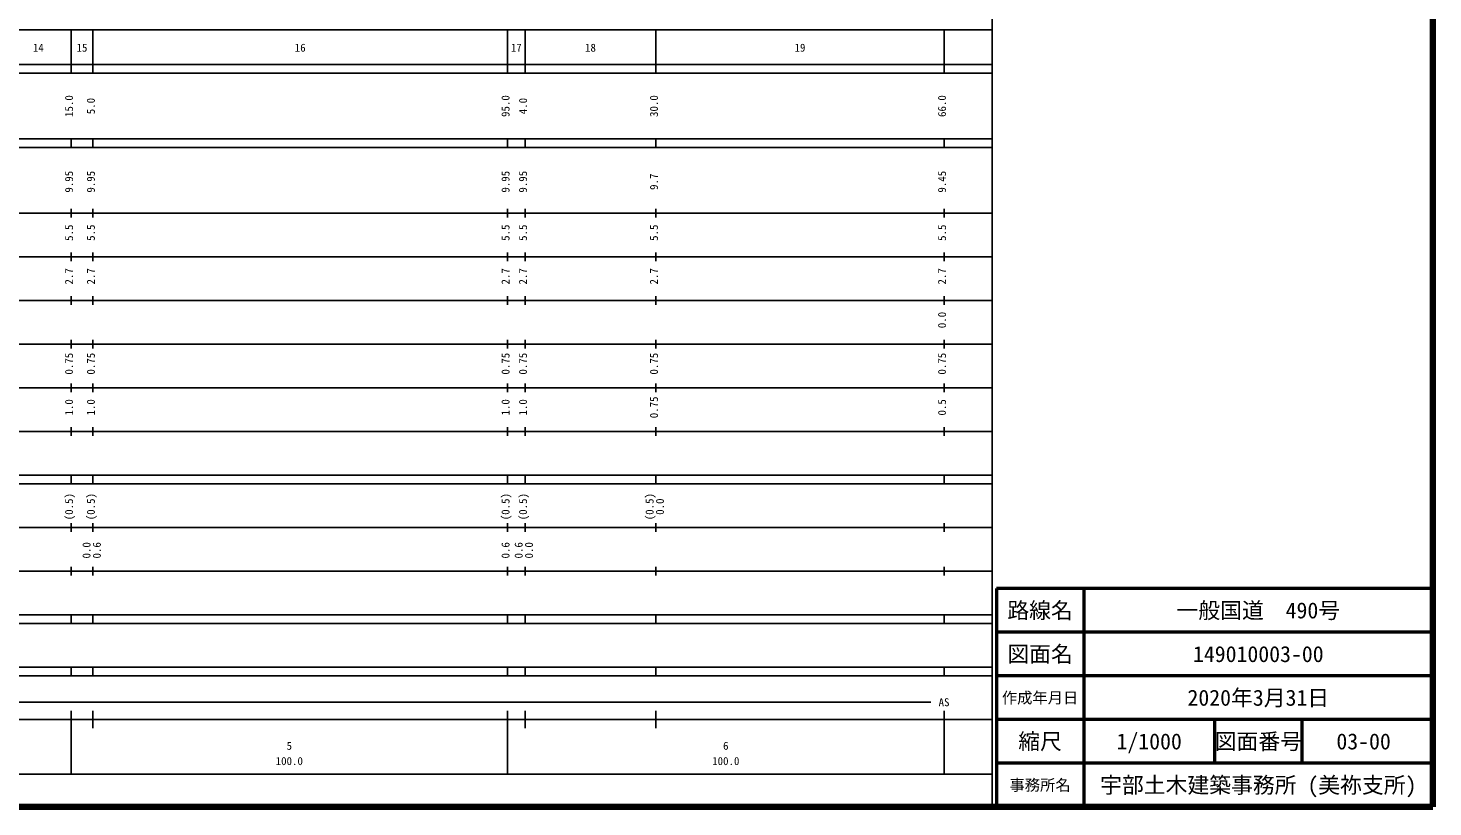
# Model space of a CAD drawing. Units: millimetres on the paper. Extents: x 40 to 680, y 20 to 380.
# Drawn here: x 358.2 to 680, y 20 to 198.4 of the extents above; entities that cross this region are included whole.
import ezdxf
from ezdxf.enums import TextEntityAlignment as Align

# ---------------------------------------------------------------- set-up
doc = ezdxf.new("R2010")
doc.units = ezdxf.units.MM
for name, color, linetype, lineweight in [('M-TTL', 2, 'Continuous', 140), ('M-TTL-BAND', 7, 'Continuous', 25), ('M-TTL-FRAM', 2, 'Continuous', 50), ('M-TTL-LINE', 7, 'Continuous', 50)]:
    doc.layers.add(name, color=color, linetype=linetype, lineweight=lineweight)
doc.layers.add('M-TTL-TXT', color=7, linetype='Continuous')
doc.styles.add('ＭＳ ゴシック', font='')
doc.styles.get('ＭＳ ゴシック').set_extended_font_data('MS Gothic')

msp = doc.modelspace()

# ---------------------------------------------------------------- linework, layer by layer
at = {"layer": 'M-TTL'}
for p, q in [((680, 20), (680, 380)), ((40, 20), (680, 20))]:
    msp.add_line(p, q, dxfattribs=at)
at = {"layer": 'M-TTL-BAND'}
for p, q in [((579, 20), (579, 370)), ((68, 198), (579, 198)), ((368, 188), (368, 198)), ((373, 188), (373, 198)), ((468, 188), (468, 198)), ((472, 188), (472, 198)), ((502, 188), (502, 198)), ((568, 188), (568, 198)), ((40, 190), (579, 190)), ((40, 188), (579, 188)), ((40, 173), (579, 173)), ((40, 171), (579, 171)), ((368, 171), (368, 173)), ((373, 171), (373, 173)), ((468, 171), (468, 173)), ((472, 171), (472, 173)), ((502, 171), (502, 173)), ((568, 171), (568, 173)), ((40, 156), (579, 156)), ((368, 155), (368, 157)), ((373, 155), (373, 157)), ((468, 155), (468, 157)), ((472, 155), (472, 157)), ((502, 155), (502, 157)), ((568, 155), (568, 157)), ((46, 146), (579, 146)), ((368, 145), (368, 147)), ((373, 145), (373, 147)), ((468, 145), (468, 147)), ((472, 145), (472, 147)), ((502, 145), (502, 147)), ((568, 145), (568, 147)), ((52, 136), (579, 136)), ((368, 135), (368, 137)), ((373, 135), (373, 137)), ((468, 135), (468, 137)), ((472, 135), (472, 137)), ((502, 135), (502, 137)), ((568, 135), (568, 137)), ((46, 126), (579, 126)), ((368, 125), (368, 127)), ((373, 125), (373, 127)), ((468, 125), (468, 127)), ((472, 125), (472, 127)), ((502, 125), (502, 127)), ((568, 125), (568, 127)), ((52, 116), (579, 116)), ((368, 115), (368, 117)), ((373, 115), (373, 117)), ((468, 115), (468, 117)), ((472, 115), (472, 117)), ((502, 115), (502, 117)), ((568, 115), (568, 117)), ((368, 105), (368, 107)), ((373, 105), (373, 107)), ((468, 105), (468, 107)), ((472, 105), (472, 107)), ((502, 105), (502, 107)), ((568, 105), (568, 107)), ((46, 106), (579, 106)), ((40, 96), (579, 96)), ((40, 94), (579, 94)), ((368, 94), (368, 96)), ((373, 94), (373, 96)), ((468, 94), (468, 96)), ((472, 94), (472, 96)), ((502, 94), (502, 96)), ((568, 94), (568, 96)), ((49, 84), (579, 84)), ((368, 83), (368, 85)), ((373, 83), (373, 85)), ((468, 83), (468, 85)), ((472, 83), (472, 85)), ((502, 83), (502, 85)), ((568, 83), (568, 85)), ((368, 73), (368, 75)), ((373, 73), (373, 75)), ((468, 73), (468, 75)), ((472, 73), (472, 75)), ((502, 73), (502, 75)), ((568, 73), (568, 75)), ((40, 74), (579, 74)), ((40, 64), (579, 64)), ((40, 62), (579, 62)), ((368, 62), (368, 64)), ((373, 62), (373, 64)), ((468, 62), (468, 64)), ((472, 62), (472, 64)), ((502, 62), (502, 64)), ((568, 62), (568, 64)), ((40, 52), (579, 52)), ((368, 50), (368, 52)), ((373, 50), (373, 52)), ((468, 50), (468, 52)), ((472, 50), (472, 52)), ((502, 50), (502, 52)), ((568, 50), (568, 52)), ((40, 50), (579, 50)), ((71, 44), (565, 44)), ((368, 27.5), (368, 42)), ((373, 38), (373, 42)), ((468, 27.5), (468, 42)), ((472, 38), (472, 42)), ((502, 38), (502, 42)), ((568, 27.5), (568, 42)), ((40, 40), (579, 40)), ((68, 27.5), (579, 27.5))]:
    msp.add_line(p, q, dxfattribs=at)
at = {"layer": 'M-TTL-FRAM'}
for p, q in [((680, 70), (580, 70)), ((580, 70), (580, 20))]:
    msp.add_line(p, q, dxfattribs=at)
at = {"layer": 'M-TTL-LINE'}
for p, q in [((600, 70), (600, 20)), ((680, 60), (580, 60)), ((680, 50), (580, 50)), ((680, 40), (580, 40)), ((630, 40), (630, 30)), ((650, 40), (650, 30)), ((680, 30), (580, 30))]:
    msp.add_line(p, q, dxfattribs=at)

# ---------------------------------------------------------------- texts
at = {"layer": 'M-TTL-BAND', "style": 'ＭＳ ゴシック'}
for s, p in [('14', (360.5, 192.405)), ('15', (370.5, 192.405)), ('16', (420.5, 192.405)), ('17', (470, 192.405)), ('18', (487, 192.405)), ('19', (535, 192.405)), ('AS', (568, 42.5)), ('5', (418, 32.523)), ('6', (518, 32.523)), ('100.0', (418, 29.033)), ('100.0', (518, 29.033))]:
    msp.add_text(s, height=1.833, dxfattribs=at).set_placement(p, align=Align.BOTTOM_CENTER)
for s, p in [('15.0', (369, 180.5)), ('5.0', (374, 180.5)), ('95.0', (469, 180.5)), ('4.0', (473, 180.5)), ('30.0', (503, 180.5)), ('66.0', (569, 180.5)), ('9.95', (369, 163.174)), ('9.95', (374, 163.174)), ('9.95', (469, 163.174)), ('9.95', (473, 163.174)), ('9.7', (503, 163.174)), ('9.45', (569, 163.174)), ('5.5', (369, 151.5)), ('5.5', (374, 151.5)), ('5.5', (469, 151.5)), ('5.5', (473, 151.5)), ('5.5', (503, 151.5)), ('5.5', (569, 151.5)), ('2.7', (369, 141.5)), ('2.7', (374, 141.5)), ('2.7', (469, 141.5)), ('2.7', (473, 141.5)), ('2.7', (503, 141.5)), ('2.7', (569, 141.5)), ('0.0', (569, 131.5)), ('0.75', (369, 121.5)), ('0.75', (374, 121.5)), ('0.75', (469, 121.5)), ('0.75', (473, 121.5)), ('0.75', (503, 121.5)), ('0.75', (569, 121.5)), ('1.0', (369, 111.5)), ('1.0', (374, 111.5)), ('1.0', (469, 111.5)), ('1.0', (473, 111.5)), ('0.75', (503, 111.5)), ('0.5', (569, 111.5)), ('(0.5)', (369, 88.764)), ('(0.5)', (374, 88.764)), ('(0.5)', (469, 88.764)), ('(0.5)', (473, 88.764)), ('(0.5)', (502, 88.764)), ('0.0', (504.37, 88.764)), ('0.0', (373, 78.764)), ('0.6', (375.37, 78.764)), ('0.6', (469, 78.764)), ('0.6', (472, 78.764)), ('0.0', (474.37, 78.764))]:
    msp.add_text(s, height=1.833, rotation=90, dxfattribs=at).set_placement(p, align=Align.BOTTOM_CENTER)
at = {"layer": 'M-TTL-TXT', "style": 'ＭＳ ゴシック'}
for s, height, p in [('路線名', 3.666, (590, 65)), ('路線名', 3.666, (590, 65)), ('一般国道\u3000490号', 3.666, (640, 65)), ('図面名', 3.666, (590, 55)), ('図面名', 3.666, (590, 55)), ('149010003-00', 3.666, (640, 55)), ('作成年月日', 2.566, (590, 45)), ('作成年月日', 2.566, (590, 45)), ('2020年3月31日', 3.666, (640, 45)), ('縮尺', 3.666, (590, 35)), ('縮尺', 3.666, (590, 35)), ('1/1000', 3.666, (615, 35)), ('図面番号', 3.666, (640, 35)), ('図面番号', 3.666, (640, 35)), ('03-00', 3.666, (664.125, 35)), ('事務所名', 2.566, (590, 25)), ('事務所名', 2.566, (590, 25)), ('宇部土木建築事務所 (美祢支所)', 3.666, (640, 25))]:
    msp.add_text(s, height=height, dxfattribs=at).set_placement(p, align=Align.MIDDLE_CENTER)

doc.saveas('drawing.dxf')
